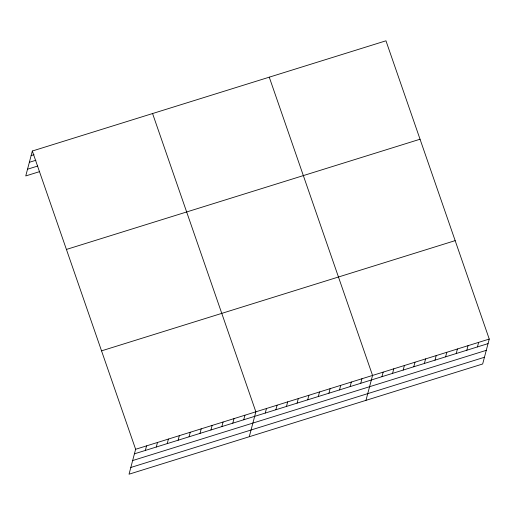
<?xml version="1.0" encoding="UTF-8"?>
<svg xmlns="http://www.w3.org/2000/svg" width="515" height="515" viewBox="0 0 515 515"><rect width="100%" height="100%" fill="white"/><g stroke="black" fill="none" stroke-linecap="round" stroke-linejoin="round"><path stroke-width="0.77" d="M32.336 151.017L135.625 449.28L129.04 474.199L482.664 363.983L489.25 339.063L385.96 40.801L32.336 151.017L25.75 175.937L39.597 171.624M145.352 450.425L146.556 445.874M156.283 447.02L157.487 442.462M167.214 443.615L168.418 439.057M178.139 440.209L179.349 435.651M189.069 436.804L190.273 432.246M200 433.392L201.204 428.841M210.931 429.986L212.135 425.429M221.862 426.581L223.066 422.023M232.793 423.176L233.997 418.618M243.724 419.77L244.928 415.212M249.273 436.726L255.858 411.807L152.569 113.545M265.264 413.056L266.467 408.498M275.873 409.747L277.076 405.189M286.482 406.444L287.685 401.887M297.091 403.136L298.294 398.578M307.7 399.827L308.903 395.269M318.309 396.524L319.512 391.966M328.918 393.215L330.121 388.658M339.52 389.906L340.73 385.349M350.129 386.604L351.333 382.046M360.738 383.295L361.942 378.737M365.965 400.355L372.551 375.435L269.261 77.173M381.956 376.684L383.16 372.126M392.565 373.375L393.769 368.817M403.174 370.073L404.378 365.515M413.783 366.764L414.987 362.206M424.392 363.455L425.596 358.897M435.001 360.152L436.205 355.595M445.61 356.844L446.814 352.286M456.219 353.535L457.423 348.977M466.828 350.232L468.032 345.674M477.437 346.923L478.641 342.366M31.132 155.575L34.048 154.667M29.355 162.296L35.915 160.249M27.527 169.216L37.73 166.042M66.422 249.44L420.047 139.224M101.539 350.85L455.163 240.634M135.625 449.28L489.25 339.063M134.421 453.837L488.046 343.614M132.645 460.558L486.269 350.335M130.816 467.478L484.441 357.262"/></g></svg>
